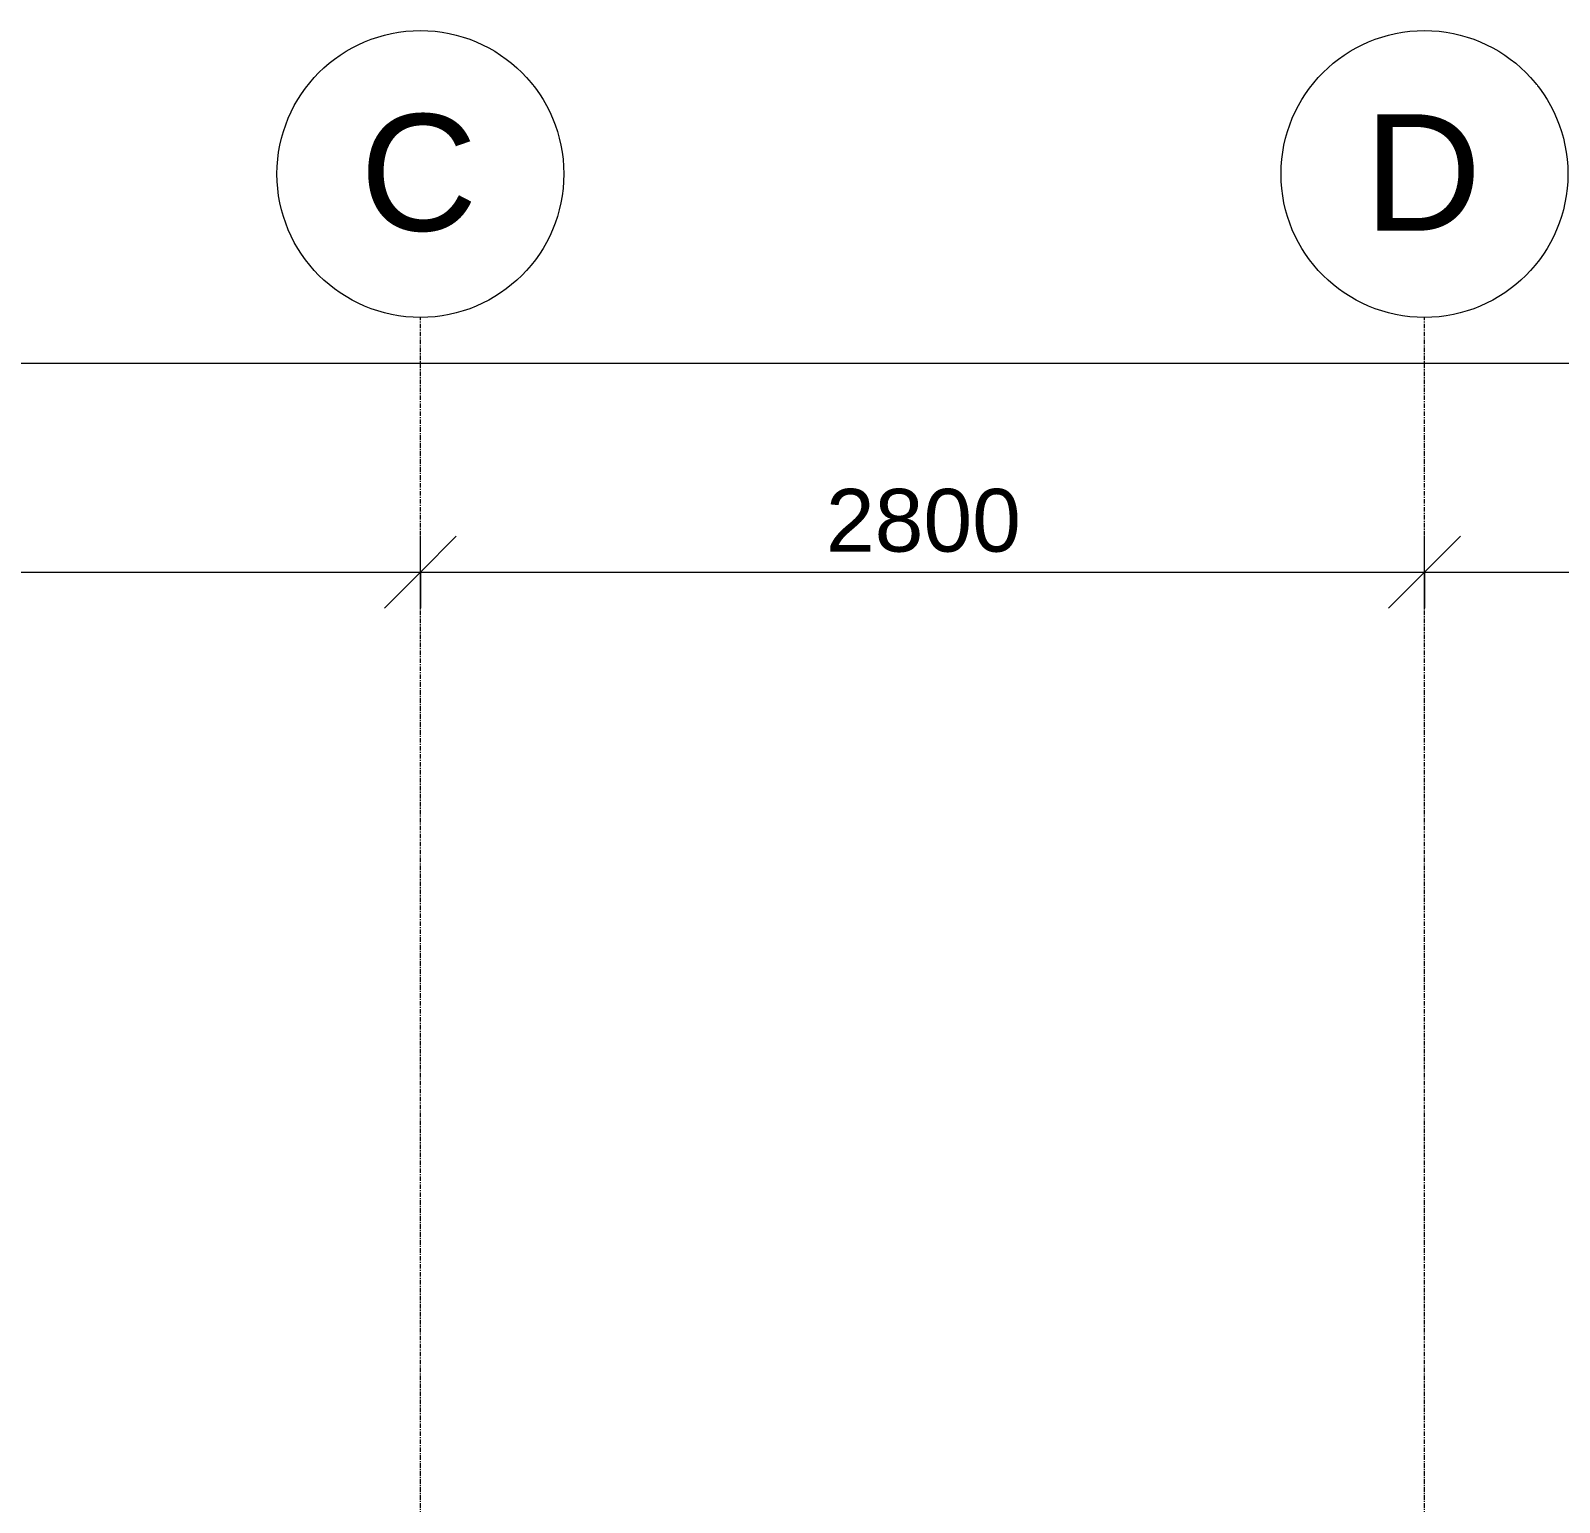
# Model space of a CAD drawing. Header units: millimetres. Extents: x -25665 to 25841, y -6376 to 15610.
# Drawn here: x -3350 to 914, y 11505 to 15610 of the extents above; entities that cross this region are included whole.
import ezdxf

# ---------------------------------------------------------------- set-up
doc = ezdxf.new("R2010")
doc.units = ezdxf.units.MM
doc.linetypes.add('Grid Line', pattern=[22.225, 12.7, -3.175, 3.175, -3.175])
for name, color, linetype, lineweight in [('A-ANNO-DIMS', 211, 'Continuous', 9), ('A-ANNO-DIMS-100', 211, 'Continuous', 9), ('S-GRID', 1, 'Continuous', 9), ('S-GRID-IDEN', 1, 'Continuous', 9)]:
    doc.layers.add(name, color=color, linetype=linetype, lineweight=lineweight)
doc.styles.add('Arial_1', font='arial.ttf', dxfattribs={"height": 325})
doc.styles.add('Arial_8', font='arial.ttf', dxfattribs={"height": 175})
doc.dimstyles.new('grid-dim', dxfattribs={"dimscale": 304.8, "dimtxt": 178.545395, "dimasz": 0.656168, "dimexe": 0.328084, "dimexo": 0.0625, "dimgap": 0.016404, "dimtad": 1, "dimdec": 0, "dimzin": 0, "dimdsep": 46, "dimtxsty": 'Arial_8', "dimblk1": 'OBLIQUE', "dimblk2": 'OBLIQUE', "dimsah": 1, "dimcen": 0.09, "dimdle": 0.328084, "dimazin": 0, "dimtfac": 1, "dimtdec": 4, "dimtix": 1, "dimtmove": 0, "dimatfit": 3, "dimfxl": 0.328084, "dimfxlon": 1, "dimtvp": 1, "dimtolj": 1, "dimtzin": 0, "dimarcsym": 2})

# ---------------------------------------------------------------- blocks, each defined once
blk = doc.blocks.new('Grid - 100-grid-312781-Section - D')
at = {"layer": 'S-GRID-IDEN'}
blk.add_circle((-9887.8, 15209.9), 400, dxfattribs=at)
blk = doc.blocks.new('DIMBLOCK52-Section - D')
at = {"layer": 'A-ANNO-DIMS-100', "transparency": 16777216}
for p, q in [((-6727.8, 14099.4), (-6627.8, 14199.4)), ((-6727.8, 13999.4), (-6727.8, 14199.4)), ((-2262.8, 14099.4), (-2162.8, 14199.4)), ((-2262.8, 13999.4), (-2262.8, 14199.4)), ((-6727.8, 14099.4), (-6827.8, 13999.4)), ((-6727.8, 14099.4), (-2262.8, 14099.4)), ((-6727.8, 14099.4), (-6727.8, 13999.4)), ((-2262.8, 14099.4), (-2362.8, 13999.4)), ((-2262.8, 14099.4), (-2262.8, 13999.4))]:
    blk.add_line(p, q, dxfattribs=at)
at = {"layer": 'A-ANNO-DIMS-100', "color": 0, "transparency": 16777216, "insert": (-4764.5, 14331.6), "char_height": 175, "width": 646.06, "attachment_point": 1, "line_spacing_factor": 0.941778, "style": 'Arial_8'}
blk.add_mtext('4465', dxfattribs=at)
blk = doc.blocks.new('_Oblique')
at = {"color": 0, "linetype": 'ByBlock', "lineweight": -2}
blk.add_line((-0.5, -0.5), (0.5, 0.5), dxfattribs=at)
blk = doc.blocks.new('DIMBLOCK53-Section - D')
at = {"layer": 'A-ANNO-DIMS-100', "transparency": 16777216}
for p, q in [((-2262.8, 14099.4), (-2162.8, 14199.4)), ((-2262.8, 13999.4), (-2262.8, 14199.4)), ((537.2, 14099.4), (637.2, 14199.4)), ((537.2, 13999.4), (537.2, 14199.4)), ((-2262.8, 14099.4), (-2362.8, 13999.4)), ((-2262.8, 14099.4), (537.2, 14099.4)), ((-2262.8, 14099.4), (-2262.8, 13999.4)), ((537.2, 14099.4), (437.2, 13999.4)), ((537.2, 14099.4), (537.2, 13999.4))]:
    blk.add_line(p, q, dxfattribs=at)
at = {"layer": 'A-ANNO-DIMS-100', "color": 0, "transparency": 16777216, "insert": (-1132, 14331.6), "char_height": 175, "width": 646.06, "attachment_point": 1, "line_spacing_factor": 0.941778, "style": 'Arial_8'}
blk.add_mtext('2800', dxfattribs=at)
blk = doc.blocks.new('DIMBLOCK54-Section - D')
at = {"layer": 'A-ANNO-DIMS-100', "transparency": 16777216}
for p, q in [((537.2, 14099.4), (637.2, 14199.4)), ((537.2, 13999.4), (537.2, 14199.4)), ((4722.2, 14099.4), (4822.2, 14199.4)), ((4722.2, 13999.4), (4722.2, 14199.4)), ((537.2, 14099.4), (437.2, 13999.4)), ((537.2, 14099.4), (4722.2, 14099.4)), ((537.2, 14099.4), (537.2, 13999.4)), ((4722.2, 14099.4), (4622.2, 13999.4)), ((4722.2, 14099.4), (4722.2, 13999.4))]:
    blk.add_line(p, q, dxfattribs=at)
at = {"layer": 'A-ANNO-DIMS-100', "color": 0, "transparency": 16777216, "insert": (2360.5, 14331.6), "char_height": 175, "width": 646.06, "attachment_point": 1, "line_spacing_factor": 0.941778, "style": 'Arial_8'}
blk.add_mtext('4185', dxfattribs=at)
blk = doc.blocks.new('DIMBLOCK56-Section - D')
at = {"layer": 'A-ANNO-DIMS-100', "transparency": 16777216}
for p, q in [((-17977.8, 14682.4), (-17877.8, 14782.4)), ((-17977.8, 14582.4), (-17977.8, 14782.4)), ((6912.2, 14682.4), (7012.2, 14782.4)), ((6912.2, 14582.4), (6912.2, 14782.4)), ((-18077.8, 14682.4), (7012.2, 14682.4)), ((-17977.8, 14682.4), (-18077.8, 14582.4)), ((-17977.8, 14682.4), (-17977.8, 14582.4)), ((6912.2, 14682.4), (6812.2, 14582.4)), ((6912.2, 14682.4), (6912.2, 14582.4))]:
    blk.add_line(p, q, dxfattribs=at)
at = {"layer": 'A-ANNO-DIMS-100', "color": 0, "transparency": 16777216, "insert": (-5869.3, 14914.6), "char_height": 175, "width": 807.575, "attachment_point": 1, "line_spacing_factor": 0.941778, "style": 'Arial_8'}
blk.add_mtext('24890', dxfattribs=at)

msp = doc.modelspace()

# ---------------------------------------------------------------- linework, layer by layer
at = {"layer": 'S-GRID', "linetype": 'Grid Line'}
for p, q in [((-2262.8, 200), (-2262.8, 14809.9)), ((537.2, 200), (537.2, 14809.9))]:
    msp.add_line(p, q, dxfattribs=at)

# ---------------------------------------------------------------- block references
at = {"layer": 'S-GRID-IDEN'}
for p in [(7625, 0), (10425, 0)]:
    msp.add_blockref('Grid - 100-grid-312781-Section - D', p, dxfattribs=at)

# ---------------------------------------------------------------- dimensions: what is measured, and where the dimension line sits
at = {"layer": 'A-ANNO-DIMS'}
for base, p1, p2, override, picture, middle in [((6912.2, 14682.4), (-17977.8, 14582.4), (6912.2, 14582.4), {"dimpost": '<>', "dimfxl": 24889.999246}, 'DIMBLOCK56-Section - D', (-5532.8, 14776.7)), ((-2262.8, 14099.4), (-6727.8, 13999.4), (-2262.8, 13999.4), {"dimpost": '<>', "dimfxl": 4464.999918}, 'DIMBLOCK52-Section - D', (-4495.3, 14193.7)), ((537.2, 14099.4), (-2262.8, 13999.4), (537.2, 13999.4), {"dimpost": '<>', "dimfxl": 2800}, 'DIMBLOCK53-Section - D', (-862.8, 14193.7)), ((4722.2, 14099.4), (537.2, 13999.4), (4722.2, 13999.4), {"dimpost": '<>', "dimfxl": 4184.999946}, 'DIMBLOCK54-Section - D', (2629.7, 14193.7))]:
    dim = msp.add_linear_dim(base=base, p1=p1, p2=p2, dimstyle='grid-dim', override=override, dxfattribs=at)
    dim.commit()
    dim.dimension.update_dxf_attribs({"geometry": picture, "text_midpoint": middle})

# ---------------------------------------------------------------- next in the draw order: texts
at = {"layer": 'S-GRID-IDEN', "char_height": 325, "width": 400.844, "attachment_point": 1, "style": 'Arial_1', "bg_fill": 3, "box_fill_scale": 1.25, "bg_fill_color": 256, "bg_fill_true_color": 13158600, "bg_fill_transparency": 0}
for s, insert in [('C', (-2431.5, 15376.7)), ('D', (368.5, 15376.7))]:
    msp.add_mtext(s, dxfattribs=dict(at, insert=insert))

doc.saveas('drawing.dxf')
